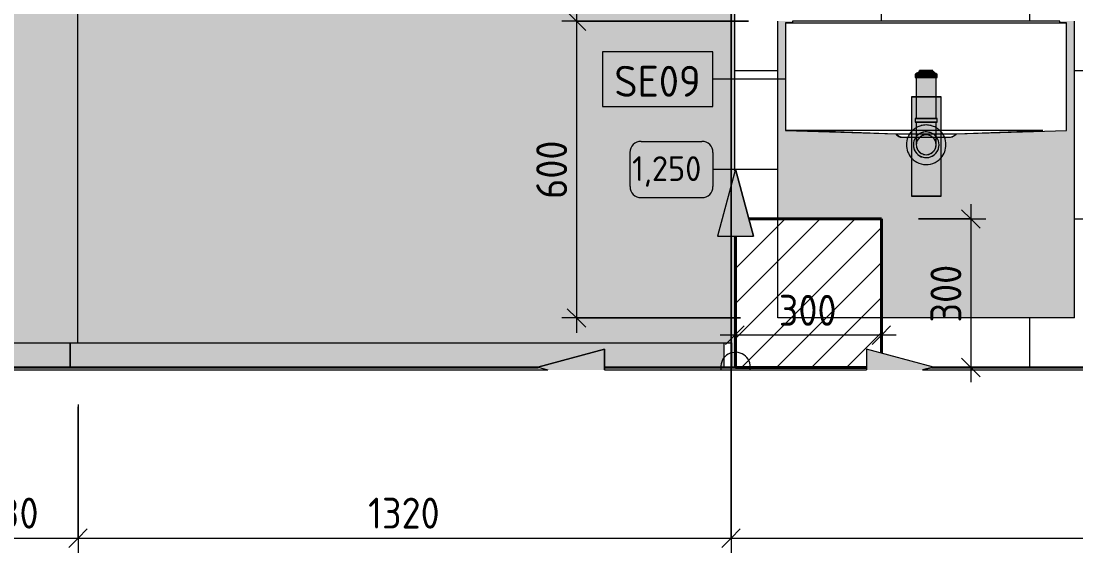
# Model space of a CAD drawing. Header units: millimetres. Extents: x 855 to 94006, y -3304 to 17933.
# Drawn here: x 51944 to 54077, y -375 to 700 of the extents above; entities that cross this region are included whole.
import ezdxf

# ---------------------------------------------------------------- set-up
doc = ezdxf.new("R2010")
doc.units = ezdxf.units.MM
for name, color, linetype, lineweight in [('A-ANNO-DIMS', 7, 'Continuous', 9), ('A-ANNO-DIMS-25', 7, 'Continuous', 9), ('A-DETL-1', 7, 'Continuous', 40), ('A-DETL-GENF', 7, 'Continuous', 9), ('A-FLOR', 7, 'Continuous', 9), ('A-GENM', 7, 'Continuous', 9), ('A-WALL-PATT', 7, 'Continuous', 9), ('I-FURN-IDEN', 7, 'Continuous', 9), ('I-WALL', 7, 'Continuous', 9), ('P-SANR-FIXT', 7, 'Continuous', 9), ('P-SANR-FIXT-3', 7, 'Continuous', 18), ('P-SANR-FIXT-IDEN', 7, 'Continuous', 9)]:
    doc.layers.add(name, color=color, linetype=linetype, lineweight=lineweight)
for name, color, linetype, lineweight, true_color in [('A-DETL-GENF-3', 7, 'Continuous', 9, 0xe0e0e0), ('A-FLOR-FNSH-1', 7, 'Continuous', 30, 0x3c3c3c), ('I-FURN-6', 7, 'Continuous', 9, 0xc0c0c0)]:
    doc.layers.add(name, color=color, linetype=linetype, lineweight=lineweight, true_color=true_color)
doc.layers.add('I-FURN-3', color=7, linetype='Continuous', lineweight=9, true_color=0xfbfbfb, transparency=0.7)
doc.layers.add('P-SANR-FIXT-2', color=7, linetype='Continuous', lineweight=9, transparency=0.7)
doc.styles.add('GOST Common_7', font='GOST_Common.ttf', dxfattribs={"height": 50})
doc.styles.add('GOST Common_8', font='GOST_Common.ttf', dxfattribs={"height": 62.5})
doc.styles.add('ISOCPEUR_2', font='isocpeur.ttf', dxfattribs={"width": 0.9, "height": 62.5})
doc.dimstyles.new('ISO-2_5_0_9К_БОЛЬШОЙ_1', dxfattribs={"dimscale": 304.8, "dimtxt": 62.248823, "dimasz": 0.123031, "dimexe": 0.098425, "dimexo": 0.246063, "dimgap": 0, "dimtad": 1, "dimdec": 0, "dimrnd": 10, "dimzin": 0, "dimdsep": 46, "dimtxsty": 'ISOCPEUR_2', "dimblk1": 'OBLIQUE', "dimblk2": 'OBLIQUE', "dimsah": 1, "dimcen": 0.09, "dimdle": 0.098425, "dimazin": 0, "dimtfac": 1, "dimtdec": 4, "dimtix": 1, "dimtmove": 0, "dimatfit": 3, "dimfxl": 1, "dimtvp": 1, "dimtolj": 1, "dimtzin": 0, "dimarcsym": 2})
pattern_1 = [(45, (42935.52, 0), (-35.35534, 35.35534), [])]

# ---------------------------------------------------------------- blocks, each defined once
blk = doc.blocks.new('Мойка кухонная - Раковина Roca Victoria-N Unik 600х460 мм-V48-Развертка 1_12-1')
at = {"layer": 'P-SANR-FIXT'}
for p, q in [((62320.5, 696.8), (62888.1, 696.8)), ((62334.6, 696.8), (62320.5, 696.8)), ((62320.5, 696.8), (62320.5, 479.2)), ((62874.6, 700), (62334.6, 700)), ((62334.6, 700), (62334.6, 696.8)), ((62874.6, 696.8), (62874.6, 700)), ((62888.1, 696.8), (62874.6, 696.8)), ((62888.1, 479.2), (62888.1, 696.8)), ((62840.6, 479.2), (62320.5, 479.2)), ((62320.5, 479.2), (62543.4, 471.9)), ((62840.6, 479.2), (62368.5, 479.2)), ((62368.5, 479.2), (62544, 471.8)), ((62543.4, 471.9), (62665.8, 471.9)), ((62665.1, 471.8), (62840.6, 479.2)), ((62665.1, 471.9), (62888.1, 479.2)), ((62552.1, 465.3), (62604.6, 465.3)), ((62556.9, 465.3), (62604.6, 465.3)), ((62604.6, 465.3), (62652.2, 465.3)), ((62604.6, 465.3), (62651.9, 465.3))]:
    blk.add_line(p, q, dxfattribs=at)
for centre, radius, start, end in [((62557.7, 481.8), 17.4, 214.6948, 251.3976), ((62557.7, 483), 17.7, 219.31, 267.4735), ((62651.4, 483), 17.7, 272.5265, 320.6865), ((62651.5, 482.7), 17.4, 296.3922, 321.5011), ((62651.5, 482.7), 17.4, 271.2833, 296.3922)]:
    blk.add_arc(centre, radius, start, end, dxfattribs=at)
blk = doc.blocks.new('Плинтус - Плинтус темный _ст_школа_-32860242-Развертка 1_12-1')
at = {"layer": 'A-GENM'}
blk.add_hatch(color=256, dxfattribs=at).paths.add_polyline_path([(62190, 0), (62196, 0), (62196, 50), (60874, 50), (60874, 0), (61820.6, 0), (61819.2, 0.4), (61954.4, 36.7), (61954.4, 0), (62076.2, 0)])
for p, q in [((60874, 50), (62196, 50)), ((60874, 50), (60874, 0)), ((62196, 50), (62211, 50)), ((62196, 0), (62196, 50)), ((62211, 50), (62211, 0))]:
    blk.add_line(p, q, dxfattribs=at)
blk = doc.blocks.new('Плинтус - Плинтус темный _ст_школа_-V49-Развертка 1_12-1')
at = {"layer": 'A-GENM'}
blk.add_line((60874, 0), (60874, 50), dxfattribs=at)
blk = doc.blocks.new('Плинтус - Плинтус темный _ст_школа_-32860241-Развертка 1_12-1')
at = {"layer": 'A-GENM'}
blk.add_hatch(color=256, dxfattribs=at).paths.add_polyline_path([(60625, 0), (60874, 0), (60874, 50), (60625, 50), (60625, 14.3)])
for p, q in [((60610, 0), (60610, 50)), ((60610, 50), (60625, 50)), ((60625, 50), (60874, 50)), ((60625, 50), (60625, 0))]:
    blk.add_line(p, q, dxfattribs=at)
blk = doc.blocks.new('сифон - Для раковины-V51-Развертка 1_12-1')
at = {"layer": 'P-SANR-FIXT-2'}
for points in [[(62600.3, 593), (62604.6, 593), (62604.6, 600), (62591.2, 600), (62589.9, 597.8), (62589.3, 597), (62588.9, 596.6), (62587.6, 596), (62587.2, 595.4), (62583.2, 593), (62599.8, 593)], [(62626.1, 593), (62623.5, 594.6), (62621.9, 595.5), (62618.7, 598.4), (62617.8, 600), (62604.6, 600), (62604.6, 593), (62626, 593)], [(62582.1, 586), (62604.6, 586), (62604.6, 593), (62582.1, 593), (62582.1, 592.3)], [(62623, 546.8), (62624.6, 546.8), (62624.6, 586), (62584.6, 586), (62584.6, 546.8), (62621.9, 546.8)], [(62626.1, 586), (62627.1, 586), (62627.1, 593), (62604.6, 593), (62604.6, 586), (62626, 586)], [(62606.3, 503), (62624.6, 503), (62624.6, 546.8), (62584.6, 546.8), (62584.7, 503), (62604.6, 503)], [(62598.8, 496), (62627.1, 496), (62626.8, 503), (62582.1, 503), (62582.1, 496), (62597.2, 496)], [(62624.6, 484.6), (62624.6, 496), (62584.6, 496), (62584.6, 484.6), (62594.6, 488.7), (62605.1, 489.9), (62615.1, 488.6), (62624.1, 484.9)], [(62586.3, 471.8), (62590.8, 471.9), (62592.3, 473), (62593, 473.1), (62597.9, 475.1), (62604.6, 476), (62612.4, 474.7), (62615.1, 473.6), (62624.6, 473.8), (62624.6, 484.6), (62623.9, 484.8), (62621.9, 485.4), (62621.9, 485), (62594.1, 488.5), (62587.3, 484.6), (62587.3, 485.8), (62584.6, 484.6), (62584.6, 471.8), (62585.7, 471.8)], [(62604.6, 465.3), (62616.6, 466.8), (62609.8, 471.8), (62591.3, 471.8), (62589.3, 467), (62603.9, 465.4)], [(62618.6, 471.8), (62617.6, 472.5), (62614.6, 473.5), (62611.3, 473.2), (62615.1, 471.8), (62617.6, 471.8)], [(62578.6, 468.1), (62578.6, 468.1), (62578.6, 468.1)], [(62604.6, 424), (62612.4, 425.3), (62617.6, 427.5), (62623.2, 431.8), (62627.1, 437), (62629.7, 443.3), (62630.6, 450.2), (62629.7, 456.7), (62627.1, 463), (62625.3, 465.3), (62624.6, 465.3), (62624.6, 450), (62623.9, 444.8), (62621.9, 440), (62618.7, 435.9), (62614.6, 432.7), (62609.1, 430.6), (62604.6, 430), (62599.4, 430.7), (62594.2, 433), (62590.5, 435.9), (62587.3, 440.1), (62585.3, 444.8), (62584.6, 450.2), (62584.4, 465.3), (62583.9, 465.3), (62582, 462.9), (62579.5, 456.7), (62578.6, 449.9), (62579.5, 443.3), (62582.1, 437), (62587, 431), (62591.6, 427.5), (62597.9, 424.9), (62601.6, 424.4)]]:
    blk.add_hatch(color=256, dxfattribs=at).paths.add_polyline_path(points)
h = blk.add_hatch(color=256, dxfattribs=at)
h.paths.add_polyline_path([(62575.6, 346), (62604.6, 346), (62604.6, 410), (62594.2, 411.4), (62584.6, 415.4), (62576.3, 421.7), (62574.6, 424), (62574.6, 346)])
h.paths.add_polyline_path([(62574.6, 476), (62576.6, 478.5), (62584.6, 484.6), (62584.5, 496), (62582.1, 496), (62582.1, 503), (62584.6, 503), (62584.6, 546.8), (62574.6, 546.8), (62574.6, 477.3)])
h = blk.add_hatch(color=256, dxfattribs=at)
h.paths.add_polyline_path([(62630.6, 346), (62634.6, 346), (62634.6, 424), (62632.4, 421.4), (62623.7, 415), (62614.9, 411.4), (62604.6, 410), (62604.6, 346), (62625.8, 346)])
h.paths.add_polyline_path([(62634.6, 476), (62634.6, 546.8), (62624.6, 546.8), (62624.6, 503), (62627.1, 503), (62627, 496), (62624.6, 496), (62624.6, 484.6), (62632.9, 478.3), (62633.9, 476.9)])
h = blk.add_hatch(color=256, dxfattribs=at)
h.paths.add_polyline_path([(62634.6, 424), (62639.2, 430), (62643.2, 439.6), (62644.6, 450), (62643.2, 460.4), (62639.2, 470), (62634.6, 476), (62634.6, 468.6), (62638.3, 468.9), (62640.4, 465.3), (62634.6, 465.3), (62634.6, 430)])
h.paths.add_polyline_path([(62574.6, 424), (62574.6, 465.3), (62568, 465.3), (62566, 460.4), (62564.6, 450), (62566, 439.6), (62570, 430)])
h.paths.add_polyline_path([(62585.4, 467.4), (62586.2, 468.4), (62590.5, 471.8), (62584.6, 471.8), (62584.9, 467.4), (62585.3, 467.4)])
h.paths.add_polyline_path([(62623.7, 467.4), (62624.6, 467.5), (62624.6, 471.8), (62618.7, 471.6), (62623, 468.4)])
h.paths.add_polyline_path([(62574.2, 468.6), (62574.6, 469), (62574.6, 476), (62569.6, 469.1), (62570, 469)])
h = blk.add_hatch(color=256, dxfattribs=at)
h.paths.add_polyline_path([(62604.6, 410), (62614.9, 411.4), (62624.6, 415.4), (62632.9, 421.7), (62634.6, 424), (62634.6, 465.3), (62634.2, 468.5), (62634.6, 468.6), (62634.6, 476), (62632.9, 478.3), (62624.6, 484.6), (62624.6, 473.8), (62626, 473.8), (62626.3, 471.8), (62630.6, 471.8), (62630.6, 468.1), (62633.6, 468.4), (62633.6, 465.3), (62625.3, 465.3), (62627.2, 462.9), (62629.7, 456.7), (62630.6, 449.9), (62629.7, 443.3), (62627.1, 437), (62623, 431.6), (62616.7, 427.1), (62611.3, 424.9), (62604.6, 424), (62596.8, 425.3), (62591.6, 427.5), (62586.2, 431.6), (62582.1, 437), (62579.5, 443.3), (62578.6, 450.2), (62579.5, 456.7), (62582.1, 463), (62583.9, 465.3), (62574.6, 465.3), (62574.6, 424), (62576.3, 421.7), (62584.6, 415.4), (62594.5, 411.3), (62602.1, 410.3)])
h.paths.add_polyline_path([(62604.6, 430), (62609.8, 430.7), (62614.6, 432.7), (62618.7, 435.9), (62622.1, 440.4), (62623.9, 444.8), (62624.6, 450.2), (62624.4, 465.3), (62584.6, 465.3), (62584.6, 450), (62585.3, 444.8), (62587.8, 439.4), (62590.5, 435.9), (62594.6, 432.7), (62599.4, 430.7), (62601.3, 430.4)])
h.paths.add_polyline_path([(62590.8, 471.8), (62592, 471.9), (62592.1, 472.7), (62591.6, 472.5), (62591, 471.9)])
h.paths.add_polyline_path([(62586.3, 467.3), (62590.5, 471.6), (62585.8, 467.9), (62585.4, 467.4), (62586.2, 467.3)])
h.paths.add_polyline_path([(62623, 468.4), (62618.6, 471.8), (62615.1, 471.7), (62622, 468.9)])
h.paths.add_polyline_path([(62623.6, 467.4), (62623.7, 467.4), (62623, 468.4)])
h.paths.add_polyline_path([(62574.6, 469), (62577.4, 471.8), (62584.6, 471.9), (62584.6, 484.6), (62576.3, 478.3), (62574.6, 476), (62574.6, 470)])
h.paths.add_polyline_path([(62593.4, 473), (62610.8, 473.4), (62604.6, 476), (62594.2, 473.2)])
h = blk.add_hatch(color=256, dxfattribs=at)
h.paths.add_polyline_path([(62626.3, 471.8), (62625.8, 473.8), (62624.6, 473.8), (62624.6, 471.8), (62625.8, 471.8)])
h.paths.add_polyline_path([(62626.8, 467.7), (62630.6, 468.4), (62630.6, 471.8), (62626.3, 471.8), (62626.7, 468.4)])
h.paths.add_polyline_path([(62578.6, 468.1), (62578.6, 471.8), (62577.4, 471.8), (62574.6, 469), (62574.6, 468.5), (62578.6, 468.1)])
h = blk.add_hatch(color=256, dxfattribs=at)
h.paths.add_polyline_path([(62584.6, 467.5), (62584.5, 471.8), (62578.6, 471.8), (62578.6, 468.1), (62583.4, 467.6)])
h.paths.add_polyline_path([(62624.6, 471.8), (62624.6, 473.8), (62615.1, 473.6), (62618.4, 471.9), (62618.7, 471.8), (62624.3, 471.8)])
h.paths.add_polyline_path([(62624.6, 467.5), (62626.8, 467.7), (62626.3, 471.8), (62624.6, 471.8), (62624.6, 468.4)])
h = blk.add_hatch(color=256, dxfattribs=at)
h.paths.add_polyline_path([(62625.3, 465.3), (62624.6, 466.3), (62624.8, 465.3)])
h.paths.add_polyline_path([(62584.4, 465.3), (62584.6, 465.5), (62584.6, 466.3), (62583.9, 465.3)])
h.paths.add_polyline_path([(62614.8, 471.8), (62610.8, 473.4), (62592.3, 472.7), (62592.1, 472.5), (62592.3, 471.8), (62614.6, 471.8)])
h = blk.add_hatch(color=256, dxfattribs=at)
h.paths.add_polyline_path([(62616.8, 466.6), (62623.6, 467.4), (62623, 468.4), (62621.9, 468.8), (62614.6, 471.8), (62610.1, 471.8), (62616.6, 466.8)])
h.paths.add_polyline_path([(62589.3, 467), (62591.2, 471.8), (62590.8, 471.8), (62586.3, 467.3), (62588.8, 467)])
h = blk.add_hatch(color=256, dxfattribs=at)
h.paths.add_polyline_path([(62587.3, 484.6), (62594.1, 488.6), (62587.3, 485.8)])
h.paths.add_polyline_path([(62623.9, 484.8), (62623.9, 484.9), (62614.5, 488.7), (62603.8, 489.9), (62594.6, 488.6), (62621.9, 485), (62621.9, 485.4), (62622.3, 485.2)])
h = blk.add_hatch(color=256, dxfattribs=at)
h.paths.add_polyline_path([(62590.6, 471.8), (62591, 471.9), (62590.8, 471.9)])
h.paths.add_polyline_path([(62604.6, 476), (62611.3, 473.5), (62614.6, 473.8), (62611.3, 475.1), (62606.2, 475.8)])
h.paths.add_polyline_path([(62592.7, 473), (62594.6, 473.3), (62603, 475.8), (62596.8, 474.7), (62593, 473.1)])
h = blk.add_hatch(color=256, dxfattribs=at)
h.paths.add_polyline_path([(62634.6, 465.3), (62640.4, 465.3), (62638.3, 468.9), (62634.6, 468.5)])
h.paths.add_polyline_path([(62570.9, 465.3), (62574.6, 465.3), (62574.6, 468.5), (62569.6, 469), (62568, 465.3)])
h = blk.add_hatch(color=256, dxfattribs=at)
h.paths.add_polyline_path([(62574.6, 468.5), (62574.6, 469), (62574.2, 468.6)])
h.paths.add_polyline_path([(62574.2, 468.6), (62574.2, 468.6), (62569.6, 469)])
h = blk.add_hatch(color=256, dxfattribs=at)
h.paths.add_polyline_path([(62633.6, 465.3), (62633.6, 468.4), (62632.9, 468.3), (62632.9, 465.3)])
h.paths.add_polyline_path([(62575.6, 465.3), (62575.6, 468.4), (62574.6, 468.5), (62574.6, 465.3), (62575, 465.3)])
h.paths.add_polyline_path([(62634.6, 465.3), (62634.6, 468.5), (62634.2, 468.5), (62634.6, 465.3)])
h = blk.add_hatch(color=256, dxfattribs=at)
h.paths.add_polyline_path([(62575.6, 465.3), (62583.9, 465.3), (62584.6, 466.3), (62584.6, 467.5), (62575.6, 468.4)])
h.paths.add_polyline_path([(62632.9, 465.3), (62632.9, 468.3), (62624.6, 467.4), (62624.6, 466.3), (62625.3, 465.3), (62631.9, 465.3)])
h = blk.add_hatch(color=256, dxfattribs=at)
h.paths.add_polyline_path([(62624.6, 466.3), (62624.3, 467.5), (62623.9, 467.2), (62624.3, 466.6)])
h.paths.add_polyline_path([(62584.6, 466.3), (62585.3, 467.4), (62584.6, 467.4), (62584.6, 467.1)])
h = blk.add_hatch(color=256, dxfattribs=at)
h.paths.add_polyline_path([(62588.6, 465.3), (62589.3, 467), (62586.1, 467.1), (62585.3, 466.2), (62585.3, 467.2), (62584.6, 466.3), (62584.8, 465.3), (62587.4, 465.3)])
h.paths.add_polyline_path([(62624.6, 465.6), (62624.3, 466.6), (62623.9, 466.8), (62624.4, 466)])
h = blk.add_hatch(color=256, dxfattribs=at)
h.paths.add_polyline_path([(62585.3, 466.2), (62586.2, 467.3), (62585.3, 467.2)])
h.paths.add_polyline_path([(62623.9, 466.8), (62623.7, 467.4), (62623.6, 467.3)])
h = blk.add_hatch(color=256, dxfattribs=at)
h.paths.add_polyline_path([(62604.6, 465.3), (62589.3, 466.9), (62588.7, 465.3), (62603.9, 465.3)])
h.paths.add_polyline_path([(62612.1, 465.3), (62624.6, 465.6), (62623.6, 467.3), (62607, 465.3), (62611.9, 465.3)])
at = {"layer": 'P-SANR-FIXT'}
for p, q in [((62574.6, 546.8), (62574.6, 479.2)), ((62575.6, 546.8), (62574.6, 546.8)), ((62574.6, 546.8), (62575.6, 546.8)), ((62578.6, 546.8), (62575.6, 546.8)), ((62575.6, 546.8), (62604.6, 546.8)), ((62583.4, 546.8), (62578.6, 546.8)), ((62584.5, 546.8), (62583.4, 546.8)), ((62596.8, 546.8), (62584.5, 546.8)), ((62597.1, 546.8), (62596.8, 546.8)), ((62604.6, 546.8), (62597.2, 546.8)), ((62612.3, 546.8), (62604.6, 546.8)), ((62604.6, 546.8), (62634.6, 546.8)), ((62619.6, 546.8), (62612.4, 546.8)), ((62624.7, 546.8), (62619.6, 546.8)), ((62634.6, 546.8), (62624.7, 546.8)), ((62634.6, 479.2), (62634.6, 546.8)), ((62574.6, 479.2), (62574.6, 468.5)), ((62634.6, 468.6), (62634.6, 479.2)), ((62574.6, 468.5), (62574.6, 465.3)), ((62574.6, 465.3), (62574.6, 346)), ((62634.6, 465.3), (62634.6, 468.5)), ((62634.6, 346), (62634.6, 465.3)), ((62574.6, 346), (62583.4, 346)), ((62604.6, 346), (62574.6, 346)), ((62583.4, 346), (62604.6, 346)), ((62604.6, 346), (62634.6, 346)), ((62634.6, 346), (62604.6, 346))]:
    blk.add_line(p, q, dxfattribs=at)
for radius, start, end in [(40, 139.0486, 151.4364), (40, 132.834, 139.0486), (40, 122.1967, 132.834), (40, 120, 122.1524), (40, 119.1971, 120), (40, 105.247, 118.9104), (26, 123.1816, 135), (26, 123.1816, 135), (26, 117.2599, 122.7072), (26, 117.2599, 122.7072), (26, 112.8238, 116.5955), (26, 112.8238, 116.5955), (40, 98.2449, 105), (26, 105.0942, 112.3688), (26, 105.0942, 112.3688), (26, 101.5385, 105), (26, 101.5385, 105), (40, 90, 98.0276), (26, 75, 101.1494), (26, 75, 101.1494), (40, 75.7175, 90), (26, 67.6312, 74.9058), (26, 67.6312, 74.9058), (40, 75, 75.5111), (26, 66.2145, 67.1762), (26, 66.2145, 67.1762), (40, 61.0596, 74.753), (26, 57.2921, 65.9748), (26, 57.2921, 65.9748), (26, 47.9647, 56.8184), (26, 47.9647, 56.8184), (26, 45, 47.7357), (26, 45, 47.7357), (40, 60, 60.8029), (40, 57.8476, 60), (40, 47.3464, 57.8033), (40, 40.9514, 46.7879), (40, 28.6078, 40.9514), (40, 157.2903, 180), (40, 180, 220.9514), (40, 151.4781, 157.2903), (26, 143.5617, 180), (26, 143.5617, 180), (26, 180.3257, 195), (26, 180.3257, 315), (26, 140.8638, 143.5617), (26, 140.8638, 143.5617), (26, 138.3898, 140.8638), (26, 138.3898, 140.8638), (26, 135.0531, 137.8236), (26, 135.0531, 137.8236), (26, 42.2182, 44.9469), (26, 42.2182, 44.9469), (26, 315.6249, 359.6743), (26, 39.1362, 41.6102), (26, 39.1362, 41.6102), (26, 36.4383, 39.1362), (26, 36.4383, 39.1362), (26, 0, 36.4383), (26, 0, 36.4383), (26, 345, 359.6743), (40, 319.0486, 360), (40, 22.7097, 28.5235), (40, 0, 22.7097), (26, 195, 285), (26, 285, 315), (26, 315.6249, 330), (26, 330, 345), (40, 220.9514, 229.1709), (40, 229.366, 255), (40, 255.3388, 310.634), (40, 310.8291, 319.0486)]:
    blk.add_arc((62604.6, 450), radius, start, end, dxfattribs=at)
at = {"layer": 'P-SANR-FIXT-3'}
for p, q in [((62591.2, 600), (62592.3, 600)), ((62604.6, 600), (62591.2, 600)), ((62592.3, 600), (62597, 600)), ((62597.2, 600), (62604.6, 600)), ((62604.6, 600), (62609.7, 600)), ((62617.9, 600), (62604.6, 600)), ((62609.7, 600), (62617.9, 600)), ((62582.1, 593), (62582.1, 586)), ((62582.1, 593), (62583, 593)), ((62604.6, 593), (62582.1, 593)), ((62584.3, 586), (62582.1, 586)), ((62582.1, 586), (62604.6, 586)), ((62583.1, 593), (62587.2, 593)), ((62604.6, 593), (62583.1, 593)), ((62583.2, 593), (62604.6, 593)), ((62597.6, 586), (62584.3, 586)), ((62584.6, 586), (62584.6, 546.8)), ((62594.6, 586), (62584.6, 586)), ((62584.6, 586), (62599.4, 586)), ((62587.2, 593), (62604.6, 593)), ((62604.6, 586), (62594.6, 586)), ((62604.6, 586), (62597.6, 586)), ((62599.4, 586), (62604.6, 586)), ((62604.6, 593), (62617.8, 593)), ((62627.1, 593), (62604.6, 593)), ((62604.6, 593), (62617.2, 593)), ((62611.2, 593), (62604.6, 593)), ((62624.6, 586), (62604.6, 586)), ((62604.6, 586), (62623.9, 586)), ((62624.8, 586), (62604.6, 586)), ((62604.6, 586), (62627.1, 586)), ((62625, 593), (62611.2, 593)), ((62617.2, 593), (62626.1, 593)), ((62617.8, 593), (62626, 593)), ((62623.9, 586), (62624.6, 586)), ((62624.6, 546.8), (62624.6, 586)), ((62627.1, 586), (62624.8, 586)), ((62626.1, 593), (62625, 593)), ((62626.2, 593), (62627.1, 593)), ((62627.1, 586), (62627.1, 593)), ((62584.6, 546.8), (62584.6, 503)), ((62624.6, 503), (62624.6, 546.8)), ((62582.1, 503), (62582.1, 496)), ((62582.1, 503), (62598.5, 503)), ((62582.9, 503), (62582.1, 503)), ((62582.1, 496), (62584.5, 496)), ((62584.9, 496), (62582.1, 496)), ((62584.5, 503), (62582.9, 503)), ((62584.5, 496), (62584.9, 496)), ((62585.1, 503), (62584.6, 503)), ((62585, 503), (62584.6, 503)), ((62584.6, 503), (62585, 503)), ((62584.6, 496), (62584.6, 479.2)), ((62584.6, 496), (62584.8, 496)), ((62584.8, 496), (62584.6, 496)), ((62598.8, 496), (62585.1, 496)), ((62593.3, 503), (62585.2, 503)), ((62585.2, 496), (62593.3, 496)), ((62594.6, 503), (62585.3, 503)), ((62585.3, 503), (62594.6, 503)), ((62585.3, 496), (62587.3, 496)), ((62594.6, 496), (62585.3, 496)), ((62587.3, 496), (62594.6, 496)), ((62598.5, 503), (62593.3, 503)), ((62593.3, 496), (62598.8, 496)), ((62598.5, 503), (62594.6, 503)), ((62594.6, 503), (62598.5, 503)), ((62594.6, 496), (62598.7, 496)), ((62598.7, 496), (62594.6, 496)), ((62604.6, 503), (62598.7, 503)), ((62598.7, 503), (62604.6, 503)), ((62598.8, 503), (62626.3, 503)), ((62604.6, 503), (62598.8, 503)), ((62598.8, 496), (62623.9, 496)), ((62627.1, 496), (62598.8, 496)), ((62598.8, 496), (62599.4, 496)), ((62599.4, 496), (62598.8, 496)), ((62599.4, 496), (62618.7, 496)), ((62604.6, 496), (62599.4, 496)), ((62610.4, 503), (62604.6, 503)), ((62614.6, 503), (62604.6, 503)), ((62604.6, 503), (62609.8, 503)), ((62623.9, 496), (62604.6, 496)), ((62609.8, 503), (62618.7, 503)), ((62620.5, 503), (62610.4, 503)), ((62618.7, 503), (62614.6, 503)), ((62623.9, 503), (62618.7, 503)), ((62618.7, 503), (62623.9, 503)), ((62618.7, 496), (62623.9, 496)), ((62623.9, 503), (62620.5, 503)), ((62624.7, 503), (62624.1, 503)), ((62624.1, 496), (62624.7, 496)), ((62624.6, 503), (62624.2, 503)), ((62624.2, 503), (62624.6, 503)), ((62624.2, 496), (62624.6, 496)), ((62624.6, 496), (62624.2, 496)), ((62624.6, 479.2), (62624.6, 496)), ((62627, 503), (62624.7, 503)), ((62624.7, 496), (62627.1, 496)), ((62626.3, 503), (62627, 503)), ((62627.1, 496), (62627.1, 503)), ((62584.6, 479.2), (62584.6, 471.8)), ((62584.6, 471.8), (62584.6, 467.5)), ((62624.6, 471.8), (62624.6, 479.2)), ((62624.6, 467.5), (62624.6, 471.8)), ((62584.6, 467.4), (62584.6, 465.3)), ((62584.6, 465.3), (62584.6, 450)), ((62624.6, 465.3), (62624.6, 467.4)), ((62624.6, 450), (62624.6, 465.3))]:
    blk.add_line(p, q, dxfattribs=at)
at = {"layer": 'P-SANR-FIXT-3', "flags": 128}
for points in [[(62587.5, 596), (62589.4, 597.3), (62590.2, 598), (62590.8, 598.9), (62591.2, 600)], [(62621.7, 596), (62619.8, 597.3), (62619, 598), (62618.3, 598.9), (62617.9, 600)], [(62587.5, 596), (62587.2, 595.6), (62586.9, 595.2), (62585.3, 594.6), (62584.3, 594.1), (62583.5, 593.4), (62583.1, 593)], [(62621.7, 596), (62622, 595.6), (62622.3, 595.2), (62623.9, 594.6), (62624.9, 594.1), (62625.7, 593.4), (62626.1, 593)]]:
    blk.add_lwpolyline(points, dxfattribs=at)
at = {"layer": 'P-SANR-FIXT-3'}
for start, end in [(103.8253, 111.5265), (60, 103.5752), (129.4825, 180), (180, 195), (127.552, 129.4825), (123.9042, 127.5288), (112.0115, 123.8676), (56.1713, 60), (50.5175, 56.0972), (45, 50.5175), (0, 45), (330, 360), (195, 209.8404), (210, 270), (270, 285), (285.1596, 330)]:
    blk.add_arc((62604.6, 450), 20, start, end, dxfattribs=at)
for points, knots in [([(62599.8, 469.4), (62599.7, 469.4), (62598.8, 469.2), (62598, 468.9), (62597.3, 468.6)], [0.57680708, 0.57680708, 0.57680708, 0.57680708, 0.58333333, 0.61959175, 0.61959175, 0.61959175, 0.61959175]), ([(62609.8, 469.3), (62608.1, 469.8), (62604.8, 470.2), (62601.4, 469.8), (62599.9, 469.4)], [0.4166667, 0.4166667, 0.4166667, 0.4166667, 0.5, 0.5754177, 0.5754177, 0.5754177, 0.5754177]), ([(62587.3, 460), (62587.1, 459.6), (62586.6, 458.9), (62585.9, 457.3), (62584.9, 454.4), (62584.6, 451.8), (62584.6, 450)], [0.8333333, 0.8333333, 0.8333333, 0.8333333, 0.8541667, 0.875, 0.9166667, 1, 1, 1, 1]), ([(62584.6, 450), (62584.6, 448.2), (62584.9, 445.6), (62586.1, 442.3), (62587, 440.4), (62588, 438.9), (62589, 437.5), (62590.1, 436.1), (62591.4, 435), (62592.7, 433.8), (62594.6, 432.6), (62596.9, 431.5), (62600.2, 430.3), (62604.6, 429.8), (62609, 430.3), (62612.3, 431.5), (62614.6, 432.6), (62616.4, 433.8), (62617.8, 435), (62619.1, 436.1), (62620.5, 437.8), (62621.7, 439.6), (62622.5, 441.1), (62623.3, 442.7), (62624.2, 445.6), (62624.6, 448.2), (62624.6, 450)], [0, 0, 0, 0, 0.083333, 0.125, 0.166667, 0.1875, 0.208333, 0.25, 0.270833, 0.291667, 0.333333, 0.375, 0.416667, 0.5, 0.583333, 0.625, 0.666667, 0.708333, 0.729167, 0.75, 0.791667, 0.833333, 0.854167, 0.875, 0.916667, 1, 1, 1, 1]), ([(62591.9, 465.4), (62591.7, 465.3), (62591.2, 464.9), (62590.1, 463.9), (62588.7, 462.2), (62587.7, 460.8), (62587.3, 460)], [0.7193475, 0.7193475, 0.7193475, 0.7193475, 0.7291667, 0.75, 0.7916667, 0.8333333, 0.8333333, 0.8333333, 0.8333333]), ([(62597.1, 468.5), (62597, 468.5), (62596.2, 468.2), (62595.3, 467.8), (62594.6, 467.3)], [0.62228634, 0.62228634, 0.62228634, 0.62228634, 0.625, 0.66666667, 0.66666667, 0.66666667, 0.66666667]), ([(62617.3, 465.4), (62617.1, 465.6), (62616.6, 466), (62616.1, 466.4), (62615.7, 466.6)], [0.28065254, 0.28065254, 0.28065254, 0.28065254, 0.29166667, 0.3116512, 0.3116512, 0.3116512, 0.3116512]), ([(62623.9, 455.2), (62623.7, 456), (62623.1, 457.7), (62622.2, 459.6), (62621.2, 461.1), (62620.2, 462.5), (62619.1, 463.9), (62618, 464.9), (62617.5, 465.3), (62617.3, 465.4)], [0.0833333, 0.0833333, 0.0833333, 0.0833333, 0.125, 0.1666667, 0.1875, 0.2083333, 0.25, 0.2708333, 0.2806525, 0.2806525, 0.2806525, 0.2806525])]:
    blk.add_open_spline(points, degree=3, knots=knots, dxfattribs=at)
for points in [[(62614.6, 467.3), (62613.8, 467.8), (62612.3, 468.5), (62610.6, 469.1), (62609.8, 469.3)], [(62592.4, 465.9), (62592.2, 465.7), (62592.1, 465.6), (62591.9, 465.4)], [(62593.4, 466.6), (62593.1, 466.4), (62592.8, 466.1), (62592.4, 465.9)], [(62594.6, 467.3), (62594.2, 467.1), (62593.8, 466.9), (62593.4, 466.6)], [(62615.7, 466.6), (62615.4, 466.9), (62615, 467.1), (62614.6, 467.3)], [(62624.6, 450), (62624.6, 451.8), (62624.4, 453.5), (62623.9, 455.2)]]:
    blk.add_open_spline(points, degree=3, dxfattribs=at)
blk = doc.blocks.new('Начало раскладки_красным - Начало раскладки_красным-V59-Развертка 1_12-1')
at = {"layer": 'A-DETL-GENF'}
for points in [[(62182.8, 265.4), (62255.3, 265.4), (62218.9, 400.6), (62190, 292.4)], [(61954.4, -5.1), (61954.4, 36.7), (61819.2, 0.4), (61839.7, -5.1)], [(62597, -5.1), (62619.2, 0.8), (62483.9, 37), (62483.9, -5.1)]]:
    blk.add_hatch(color=256, dxfattribs=at).paths.add_polyline_path(points)
for p, q in [((62218.9, 400.6), (62182.8, 265.4)), ((62218.9, 400.6), (62182.8, 265.4)), ((62255.3, 265.4), (62218.9, 400.6)), ((62218.9, 400.6), (62255.3, 265.4)), ((62182.8, 265.4), (62255.3, 265.4)), ((62182.8, 265.4), (62255.3, 265.4)), ((62219.2, 30.6), (62219, 265.4)), ((61954.4, 36.7), (61819.2, 0.4)), ((61819.2, 0.4), (61954.4, 36.7)), ((61954.4, -5.1), (61954.4, 36.7)), ((61954.4, 36.7), (61954.4, -5.1)), ((62619.2, 0.8), (62483.9, 37)), ((62483.9, 37), (62483.9, -5.1)), ((62619.2, 0.8), (62483.9, 37)), ((62483.9, 37), (62483.9, -5.1)), ((61819.2, 0.4), (61839.7, -5.1)), ((61819.2, 0.4), (61839.7, -5.1)), ((62189.2, 0.6), (61954.4, 0.5)), ((62249.2, 0.6), (62483.9, 0.8)), ((62597, -5.1), (62619.2, 0.8)), ((62619.2, 0.8), (62597, -5.1))]:
    blk.add_line(p, q, dxfattribs=at)
for start, end in [(0.0336, 191.0254), (348.6456, 0.0336)]:
    blk.add_arc((62219.2, 0.6), 30, start, end, dxfattribs=at)
blk = doc.blocks.new('DIMBLOCK21-Развертка 1_12-1')
at = {"layer": 'A-ANNO-DIMS-25'}
for p, q in [((51779.3, -75), (51779.3, -374.9)), ((51779.3, -344.9), (51779.3, -80)), ((52059.3, -75), (52059.3, -374.9)), ((52059.3, -344.9), (52059.3, -80)), ((51779.3, -344.9), (52059.3, -344.9))]:
    blk.add_line(p, q, dxfattribs=at)
at = {"layer": 'A-ANNO-DIMS-25', "lineweight": 20}
for p, q in [((51779.3, -344.9), (51798, -326.2)), ((52059.3, -344.9), (52078, -326.2)), ((51779.3, -344.9), (51760.5, -363.7)), ((52059.3, -344.9), (52040.5, -363.7))]:
    blk.add_line(p, q, dxfattribs=at)
at = {"layer": 'A-ANNO-DIMS-25', "color": 0, "insert": (51860, -263.3), "char_height": 62.5, "width": 142.215, "attachment_point": 1, "line_spacing_factor": 1.149209, "style": 'ISOCPEUR_2'}
blk.add_mtext('280', dxfattribs=at)
blk = doc.blocks.new('_Oblique')
at = {"color": 0, "linetype": 'ByBlock', "lineweight": -2}
blk.add_line((-0.5, -0.5), (0.5, 0.5), dxfattribs=at)
blk = doc.blocks.new('DIMBLOCK22-Развертка 1_12-1')
at = {"layer": 'A-ANNO-DIMS-25'}
for p, q in [((53379.3, 1725), (53379.3, -374.9)), ((53379.3, -344.9), (53379.3, 1725)), ((52059.3, -75), (52059.3, -374.9)), ((52059.3, -344.9), (52059.3, -80)), ((52059.3, -344.9), (53379.3, -344.9))]:
    blk.add_line(p, q, dxfattribs=at)
at = {"layer": 'A-ANNO-DIMS-25', "lineweight": 20}
for p, q in [((52059.3, -344.9), (52078, -326.2)), ((53379.3, -344.9), (53398, -326.2)), ((52059.3, -344.9), (52040.5, -363.7)), ((53379.3, -344.9), (53360.5, -363.7))]:
    blk.add_line(p, q, dxfattribs=at)
at = {"layer": 'A-ANNO-DIMS-25', "color": 0, "insert": (52645.6, -263.3), "char_height": 62.5, "width": 176.691, "attachment_point": 1, "line_spacing_factor": 1.149209, "style": 'ISOCPEUR_2'}
blk.add_mtext('1320', dxfattribs=at)
blk = doc.blocks.new('DIMBLOCK23-Развертка 1_12-1')
at = {"layer": 'A-ANNO-DIMS-25'}
for p, q in [((53379.3, 1725), (53379.3, -374.9)), ((53379.3, -344.9), (53379.3, 1725)), ((56559.3, -75), (56559.3, -374.9)), ((56559.3, -344.9), (56559.3, -80)), ((53379.3, -344.9), (56589.3, -344.9))]:
    blk.add_line(p, q, dxfattribs=at)
at = {"layer": 'A-ANNO-DIMS-25', "lineweight": 20}
for p, q in [((53379.3, -344.9), (53398, -326.2)), ((56559.3, -344.9), (56578, -326.2)), ((53379.3, -344.9), (53360.5, -363.7)), ((56559.3, -344.9), (56540.5, -363.7))]:
    blk.add_line(p, q, dxfattribs=at)
at = {"layer": 'A-ANNO-DIMS-25', "color": 0, "insert": (54895.6, -263.3), "char_height": 62.5, "width": 176.691, "attachment_point": 1, "line_spacing_factor": 1.149209, "style": 'ISOCPEUR_2'}
blk.add_mtext('3180', dxfattribs=at)
blk = doc.blocks.new('М_сантехническая_рамка1 - В рамке-30590747-Развертка 1_12-1')
at = {"layer": 'P-SANR-FIXT-IDEN'}
for p, q in [((62567.4, 964.3), (62344.1, 964.3)), ((62344.1, 964.3), (62344.1, 853.9)), ((62567.4, 853.9), (62567.4, 964.3)), ((62344.1, 853.9), (62567.4, 853.9))]:
    blk.add_line(p, q, dxfattribs=at)
blk = doc.blocks.new('Марка_Мебель - В прямоуг_Balcon_Марка-25523697-Развертка 1_12-1')
at = {"layer": 'I-FURN-IDEN'}
for p, q in [((64086.5, 956.9), (64209.3, 956.9)), ((64064, 934.4), (64064, 865.4)), ((64231.8, 934.4), (64231.8, 865.6)), ((64086.4, 843.1), (64209.3, 843.1))]:
    blk.add_line(p, q, dxfattribs=at)
for centre, radius, start, end in [((64086.5, 934.4), 22.5, 90, 180), ((64209.3, 934.4), 22.5, 0, 90), ((64086.4, 865.4), 22.3, 180, 270), ((64209.3, 865.6), 22.5, 270, 0)]:
    blk.add_arc(centre, radius, start, end, dxfattribs=at)
blk = doc.blocks.new('DIMBLOCK30-Развертка 1_12-1')
at = {"layer": 'A-ANNO-DIMS-25'}
for p, q in [((53067.1, 730), (53067.1, 70)), ((53414.7, 700), (53037.1, 700)), ((53067.1, 700), (53414.7, 700)), ((53398.8, 100), (53037.1, 100)), ((53067.1, 100), (53398.8, 100))]:
    blk.add_line(p, q, dxfattribs=at)
at = {"layer": 'A-ANNO-DIMS-25', "lineweight": 20}
for p, q in [((53067.1, 700), (53048.4, 718.7)), ((53067.1, 700), (53085.9, 681.2)), ((53067.1, 100), (53048.4, 118.7)), ((53067.1, 100), (53085.9, 81.2))]:
    blk.add_line(p, q, dxfattribs=at)
at = {"layer": 'A-ANNO-DIMS-25', "color": 0, "insert": (52985.5, 340.7), "char_height": 62.5, "width": 142.215, "attachment_point": 1, "rotation": 90, "line_spacing_factor": 1.149209, "style": 'ISOCPEUR_2'}
blk.add_mtext('600', dxfattribs=at)
blk = doc.blocks.new('DIMBLOCK51-Развертка 1_12-1')
at = {"layer": 'A-ANNO-DIMS-25'}
for p, q in [((53864.2, 330), (53864.2, -30)), ((53758.3, 300), (53894.2, 300)), ((53864.2, 300), (53758.3, 300)), ((53815.7, 0), (53894.2, 0)), ((53864.2, 0), (53815.7, 0))]:
    blk.add_line(p, q, dxfattribs=at)
at = {"layer": 'A-ANNO-DIMS-25', "lineweight": 20}
for p, q in [((53864.2, 300), (53845.4, 318.7)), ((53864.2, 300), (53882.9, 281.2)), ((53864.2, 0), (53845.4, 18.8)), ((53864.2, 0), (53882.9, -18.8))]:
    blk.add_line(p, q, dxfattribs=at)
at = {"layer": 'A-ANNO-DIMS-25', "color": 0, "insert": (53782.5, 90.7), "char_height": 62.5, "width": 142.215, "attachment_point": 1, "rotation": 90, "line_spacing_factor": 1.149209, "style": 'ISOCPEUR_2'}
blk.add_mtext('300', dxfattribs=at)
blk = doc.blocks.new('DIMBLOCK52-Развертка 1_12-1')
at = {"layer": 'A-ANNO-DIMS-25'}
for p, q in [((53387.3, 113.4), (53387.3, 34.9)), ((53387.3, 64.9), (53387.3, 113.4)), ((53683.3, 113.4), (53683.3, 34.9)), ((53683.3, 64.9), (53683.3, 113.4)), ((53713.3, 64.9), (53357.3, 64.9))]:
    blk.add_line(p, q, dxfattribs=at)
at = {"layer": 'A-ANNO-DIMS-25', "lineweight": 20}
for p, q in [((53387.3, 64.9), (53368.5, 46.2)), ((53387.3, 64.9), (53406, 83.7)), ((53683.3, 64.9), (53664.5, 46.2)), ((53683.3, 64.9), (53702, 83.7))]:
    blk.add_line(p, q, dxfattribs=at)
at = {"layer": 'A-ANNO-DIMS-25', "color": 0, "insert": (53476, 146.6), "char_height": 62.5, "width": 142.215, "attachment_point": 1, "line_spacing_factor": 1.149209, "style": 'ISOCPEUR_2'}
blk.add_mtext('300', dxfattribs=at)

msp = doc.modelspace()

# ---------------------------------------------------------------- hatches: boundary and pattern name
at = {"layer": 'A-DETL-GENF-3'}
h = msp.add_hatch(dxfattribs=at)
h.set_pattern_fill('FP_16', color=256, style=0, pattern_type=2)
h.set_pattern_definition(pattern_1)
h.paths.add_polyline_path([(53388.3, 0), (53653.2, 0), (53653.2, 37), (53683.3, 29), (53683.3, 100), (53473.8, 100), (53473.8, 300), (53415.2, 300), (53424.5, 265.4), (53388.3, 265.4), (53388.3, 10.4)])
h = msp.add_hatch(dxfattribs=at)
h.set_pattern_fill('FP_16', color=256, style=0, pattern_type=2)
h.set_pattern_definition(pattern_1)
h.paths.add_polyline_path([(53683.3, 100), (53683.3, 300), (53473.8, 300), (53473.8, 100), (53548.8, 100)])
at = {"layer": 'A-WALL-PATT'}
h = msp.add_hatch(color=256, dxfattribs=at)
h.paths.add_polyline_path([(51779.3, 50), (52058.3, 50), (52058.3, 3400), (48100.3, 3400), (48100.3, 460), (49009.3, 460), (49009.3, 50), (49279.3, 50), (49279.3, 3200), (51779.3, 3200), (51779.3, 1800)])
h.paths.add_polyline_path([(48139.3, 50), (48969.3, 50), (48969.3, 420), (48139.3, 420), (48139.3, 105.9)])
h.paths.add_polyline_path([(49120.3, 859), (49038.3, 859), (49038.3, 941), (49120.3, 941), (49120.3, 860)])
h.paths.add_polyline_path([(49051.3, 860), (49119.3, 860), (49119.3, 940), (49039.3, 940), (49039.3, 860), (49041.3, 860)])
h.paths.add_polyline_path([(49080.3, 862), (49041.3, 862), (49041.3, 938), (49117.3, 938), (49117.3, 862), (49106.3, 862)])
h.paths.add_polyline_path([(49080.3, 872), (49107.3, 872), (49107.3, 928), (49051.3, 928), (49051.3, 872), (49078.3, 872)])
h.paths.add_polyline_path([(49078.3, 873), (49052.3, 873), (49052.3, 927), (49106.3, 927), (49106.3, 873), (49080.3, 873)])
h = msp.add_hatch(color=256, dxfattribs=at)
h.paths.add_polyline_path([(53387.3, 0), (53387.3, 265.4), (53352, 265.4), (53387.3, 397.1), (53387.3, 1800), (53379.3, 1800), (53379.3, 3400), (52058.3, 3400), (52058.3, 50), (53380.3, 50), (53380.3, 0)])
h.paths.add_polyline_path([(53245.5, 850), (52779.3, 850), (52779.3, 2350), (53279.3, 2350), (53279.3, 850)])
h.paths.add_polyline_path([(52159.3, 850), (52159.3, 2350), (52659.3, 2350), (52659.3, 850), (52579.3, 850)])
h = msp.add_hatch(dxfattribs=at)
h.set_pattern_fill('FP_15', color=256, style=0, pattern_type=2)
h.set_pattern_definition([(90, (53383.25, 0), (-300, 2e-14), []), (180, (53383.25, 0), (-4e-14, -300), [])])
h.paths.add_polyline_path([(54580.3, 0), (54580.3, 1800), (53387.3, 1800), (53387.3, 954.8), (53388.1, 954.8), (53389.2, 953.9), (53389.3, 953.6), (53389.2, 951.3), (53388.8, 950.9), (53388.7, 950.6), (53389.2, 949.7), (53389.4, 949.5), (53389.9, 950), (53410.6, 950), (53410.6, 963.1), (53411.1, 963.6), (53416.6, 963.9), (53417.3, 964.5), (53417.6, 965.5), (53417.6, 974.5), (53415.9, 974.5), (53415.4, 975), (53415.4, 997.3), (53415.9, 997.8), (53420.6, 998.3), (53425.4, 998.5), (53430.2, 998.3), (53435, 997.8), (53435.5, 997.3), (53435.5, 994.4), (53475.9, 994.4), (53475.9, 988.5), (53435.5, 988.5), (53435.5, 975), (53435, 974.5), (53433.3, 974.5), (53433.6, 964.5), (53434.2, 963.9), (53435.1, 963.6), (53439.8, 963.6), (53440.3, 963), (53440.3, 950), (53460.9, 950), (53461.4, 949.5), (53459.3, 819.6), (53458.8, 819.1), (53389.9, 819.1), (53389.4, 819.6), (53389.2, 940.8), (53387.3, 941.5), (53387.3, 940.9), (53388.6, 940.4), (53389.2, 939.5), (53389.2, 911), (53388, 909.7), (53387.3, 909.7), (53387.3, 397.1), (53388.3, 400.4), (53415.2, 300), (53473.8, 300), (53473.8, 700), (53750.9, 700), (53753.1, 815), (53753, 818.5), (53753.3, 824.5), (53753.6, 831), (53754.1, 845.5), (53793.6, 845.3), (53793.9, 844.3), (53794, 842.1), (53793.7, 842), (53794.3, 826.2), (53794.5, 825.3), (53794.3, 824.8), (53795.1, 795.7), (53794.9, 793.3), (53795, 791.8), (53795.2, 790.9), (53796.7, 705.7), (53796.8, 700), (54073.8, 700), (54073.8, 100), (53683.3, 100), (53683.3, 29), (53788.4, 0.8), (53785.3, 0), (54093.3, 0), (54108.3, 270), (54288.3, 270), (54303.3, 0), (54356.8, 0)])
h.paths.add_polyline_path([(53388.3, 0), (53388.3, 265.4), (53387.3, 265.4), (53387.3, 0)])
h.paths.add_polyline_path([(53752.9, 792.4), (53753, 794.6), (53753, 795.1), (53753.5, 794.9), (53753.5, 795.2), (53753.7, 795.8), (53753.7, 796.1), (53753.8, 796.3), (53754.1, 796.4), (53754.8, 796.4), (53753.7, 798.4), (53753.8, 806.6), (53753.6, 807.5), (53753.3, 809.1), (53753.1, 809.6), (53752.8, 801.2), (53752.7, 792.9), (53752.9, 792.5)])
h.paths.add_polyline_path([(53794.8, 793.7), (53795.1, 796.2), (53794.5, 806.3), (53794.3, 806.2), (53794.1, 806.7), (53793.8, 807.1), (53793.7, 806.6), (53793.7, 805.2), (53793.7, 805), (53793.9, 798.2), (53793, 796.1), (53793.3, 795.9), (53793, 795.4), (53793.4, 795.2), (53794, 795.7), (53794, 795.3), (53794.2, 795.1), (53794.5, 794.9), (53794.6, 794.9), (53794.7, 793.7)])
h.paths.add_polyline_path([(53754.1, 796.4), (53753.8, 797), (53754.6, 796.5)])
h.paths.add_polyline_path([(53794.6, 812.5), (53794.3, 813.9), (53794.2, 813.5), (53794.3, 812.8), (53794.5, 812.6)])
h.paths.add_polyline_path([(53753.1, 812.5), (53753.4, 813.3), (53753.3, 813.6), (53753.1, 813.6), (53753.1, 813.1)])
h.paths.add_polyline_path([(53753.4, 813.9), (53753.2, 814.4), (53753.4, 813.9)])
h.paths.add_polyline_path([(53753.7, 814.7), (53753.4, 814.9), (53753.7, 814.7)])
h.paths.add_polyline_path([(53794.1, 814.8), (53794.5, 815.2), (53794.4, 815.2), (53794.1, 815)])
h.paths.add_polyline_path([(53753.7, 815), (53753.4, 815.2), (53753.7, 815.1)])
h.paths.add_polyline_path([(53753.4, 839.7), (53753.5, 843.1), (53753.4, 839.8)])
at = {"layer": 'I-FURN-3'}
msp.add_hatch(color=256, dxfattribs=at).paths.add_polyline_path([(54073.8, 100), (54073.8, 700), (54043.8, 700), (54043.8, 696.8), (54057.4, 696.8), (54057.4, 479.2), (53834.4, 471.8), (53831.7, 469.1), (53827.4, 466.7), (53824.9, 465.8), (53821.2, 465.3), (53810.4, 465.3), (53812.5, 460.4), (53813.8, 450), (53812.5, 439.6), (53808.5, 430), (53803.8, 424), (53803.8, 346), (53743.8, 346), (53743.8, 424), (53739.2, 430), (53735.2, 439.6), (53733.9, 450.2), (53735.6, 461.2), (53737.3, 465.3), (53721.4, 465.3), (53717.6, 467.2), (53715, 469.1), (53712.6, 471.8), (53702.8, 472.2), (53489.7, 479.2), (53489.7, 696.8), (53503.8, 696.8), (53503.8, 700), (53473.8, 700), (53473.8, 300), (53683.3, 300), (53683.3, 100), (54057.4, 100)])

# ---------------------------------------------------------------- linework, layer by layer
at = {"layer": 'A-DETL-1'}
for p, q in [((53683.3, 300), (53415.2, 300)), ((53683.3, 29), (53683.3, 300)), ((53388.3, 265.4), (53388.3, 0)), ((53388.3, 0), (53653.2, 0))]:
    msp.add_line(p, q, dxfattribs=at)
at = {"layer": 'A-FLOR'}
for p, q in [((52989.8, 0), (50644.3, 0)), ((53653.2, 0), (53123.7, 0)), ((56558.3, 0), (53785.3, 0)), ((46057.5, -5), (53008.5, -5)), ((53123.7, -5), (53653.2, -5)), ((53766.7, -5), (56559.3, -5))]:
    msp.add_line(p, q, dxfattribs=at)
at = {"layer": 'A-FLOR-FNSH-1'}
for p, q in [((52990.2, -0.1), (46075.7, -0.1)), ((53653.2, -0.1), (53123.7, -0.1)), ((56579.4, -0.1), (53784.9, -0.1))]:
    msp.add_line(p, q, dxfattribs=at)
at = {"layer": 'I-FURN-6'}
for p, q in [((53473.8, 300), (53473.8, 700)), ((54073.8, 100), (54073.8, 700)), ((53473.8, 100), (53473.8, 300)), ((53683.3, 100), (53473.8, 100)), ((54073.8, 100), (53683.3, 100))]:
    msp.add_line(p, q, dxfattribs=at)
at = {"layer": 'I-FURN-IDEN'}
msp.add_line((53473.8, 400), (53342.8, 400), dxfattribs=at)
at = {"layer": 'I-WALL'}
for p, q in [((52058.3, 3400), (52058.3, 50)), ((53387.3, 397.1), (53387.3, 1800)), ((53387.3, 0), (53387.3, 265.4))]:
    msp.add_line(p, q, dxfattribs=at)
at = {"layer": 'P-SANR-FIXT-IDEN'}
msp.add_line((53489.7, 582.7), (53342.8, 582.7), dxfattribs=at)

# ---------------------------------------------------------------- block references
at = {"layer": 'A-DETL-GENF'}
msp.add_blockref('Начало раскладки_красным - Начало раскладки_красным-V59-Развертка 1_12-1', (-8830.7, 0), dxfattribs=at)
at = {"layer": 'A-GENM'}
for name in ['Плинтус - Плинтус темный _ст_школа_-32860241-Развертка 1_12-1', 'Плинтус - Плинтус темный _ст_школа_-32860242-Развертка 1_12-1', 'Плинтус - Плинтус темный _ст_школа_-V49-Развертка 1_12-1']:
    msp.add_blockref(name, (-8830.7, 0), dxfattribs=at)
at = {"layer": 'I-FURN-IDEN'}
msp.add_blockref('Марка_Мебель - В прямоуг_Balcon_Марка-25523697-Развертка 1_12-1', (-10888.9, -500), dxfattribs=at)
at = {"layer": 'P-SANR-FIXT'}
for name in ['Мойка кухонная - Раковина Roca Victoria-N Unik 600х460 мм-V48-Развертка 1_12-1', 'сифон - Для раковины-V51-Развертка 1_12-1']:
    msp.add_blockref(name, (-8830.7, 0), dxfattribs=at)
at = {"layer": 'P-SANR-FIXT-IDEN'}
msp.add_blockref('М_сантехническая_рамка1 - В рамке-30590747-Развертка 1_12-1', (-9224.6, -326.5), dxfattribs=at)

# ---------------------------------------------------------------- texts
at = {"layer": 'I-FURN-IDEN', "insert": (53179.2, 426.8), "char_height": 50, "width": 184.388, "attachment_point": 1, "style": 'GOST Common_7'}
msp.add_mtext('1,250', dxfattribs=at)
at = {"layer": 'P-SANR-FIXT-IDEN', "insert": (53143.4, 609.6), "char_height": 62.5, "width": 222.468, "attachment_point": 1, "style": 'GOST Common_8'}
msp.add_mtext('SE09', dxfattribs=at)

# ---------------------------------------------------------------- dimensions: what is measured, and where the dimension line sits
at = {"layer": 'A-ANNO-DIMS'}
for base, p1, p2, override, picture, middle in [((53379.3, -344.9), (52059.3, 0), (53379.3, 1800), {"dimpost": '<>', "dimfxl": 2232.129029}, 'DIMBLOCK22-Развертка 1_12-1', (52719.3, -313.7)), ((56559.3, -344.9), (53379.3, 1800), (56559.3, 0), {"dimpost": '<>', "dimfxl": 3654.093595}, 'DIMBLOCK23-Развертка 1_12-1', (54969.3, -313.7)), ((53387.3, 64.9), (53683.3, 38.4), (53387.3, 38.4), {"dimpost": '<>', "dimfxl": 296}, 'DIMBLOCK52-Развертка 1_12-1', (53535.3, 96.2)), ((52059.3, -344.9), (51779.3, 0), (52059.3, 0), {"dimpost": '<>', "dimfxl": 280}, 'DIMBLOCK21-Развертка 1_12-1', (51919.3, -313.7))]:
    dim = msp.add_linear_dim(base=base, p1=p1, p2=p2, dimstyle='ISO-2_5_0_9К_БОЛЬШОЙ_1', override=override, dxfattribs=at)
    dim.commit()
    dim.dimension.update_dxf_attribs({"geometry": picture, "text_midpoint": middle})
for base, p1, p2, override, picture, middle in [((53067.1, 100), (53489.7, 700), (53473.8, 100), {"dimpost": '<>', "dimfxl": 600.210376}, 'DIMBLOCK30-Развертка 1_12-1', (53035.9, 400)), ((53864.2, 0), (53683.3, 300), (53890.7, 0), {"dimpost": '<>', "dimfxl": 364.732643}, 'DIMBLOCK51-Развертка 1_12-1', (53832.9, 150))]:
    dim = msp.add_linear_dim(base=base, p1=p1, p2=p2, angle=90, dimstyle='ISO-2_5_0_9К_БОЛЬШОЙ_1', override=override, dxfattribs=at)
    dim.commit()
    dim.dimension.update_dxf_attribs({"geometry": picture, "text_midpoint": middle})

doc.saveas('drawing.dxf')
